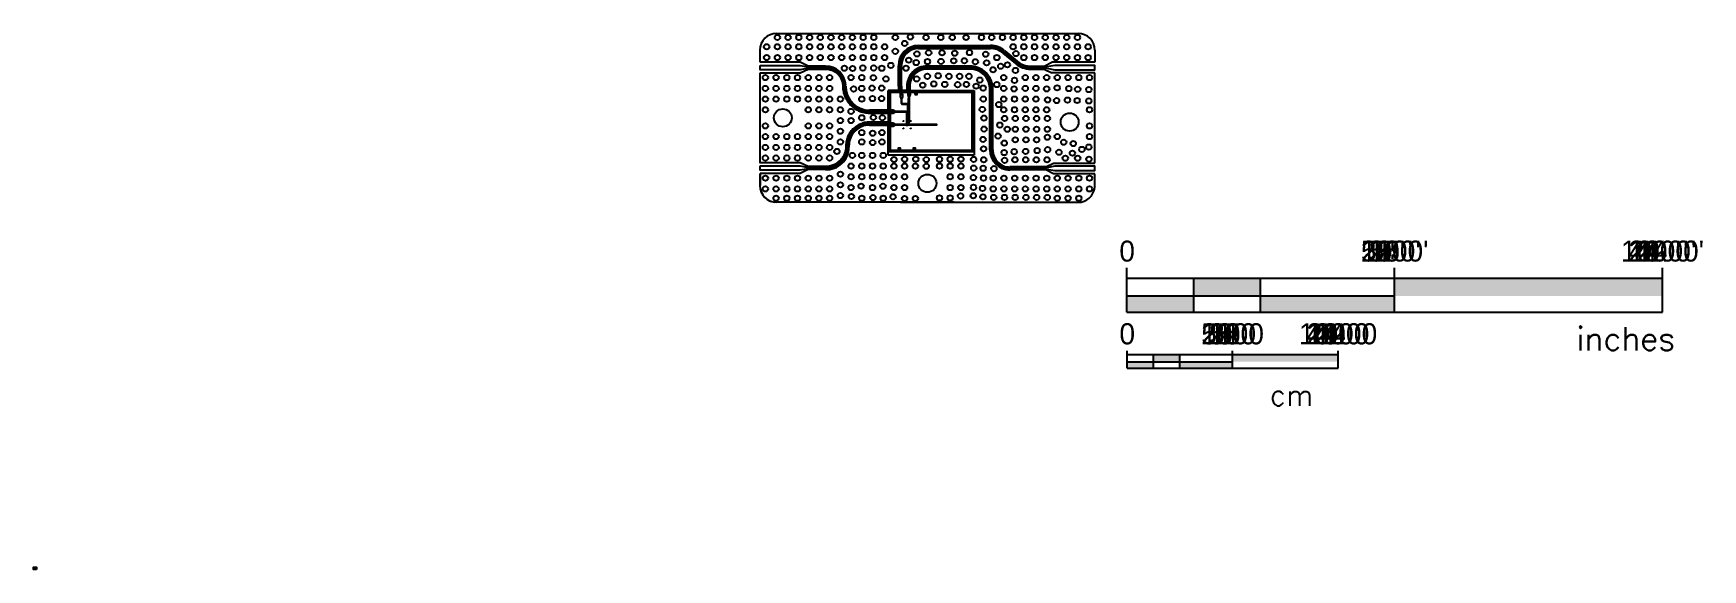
# Model space of a CAD drawing. Extents: x 0 to 158, y 0 to 51.
import ezdxf
from ezdxf.enums import TextEntityAlignment as Align

# ---------------------------------------------------------------- set-up
doc = ezdxf.new("R2010")
doc.units = 0
doc.layers.get('0').update_dxf_attribs({"linetype": 'CONTINUOUS'})
for name, color, linetype in [('1', 12, 'CONTINUOUS'), ('2', 7, 'CONTINUOUS'), ('3', 7, 'CONTINUOUS')]:
    doc.layers.add(name, color=color, linetype=linetype)
doc.styles.add('SIMPLEX', font='simplex.shx')

# ---------------------------------------------------------------- blocks, each defined once
blk = doc.blocks.new('*U3')
for p, q in [((0, 0.125), (0, 0.165)), ((2, 0.125), (0, 0.125)), ((0, 0), (0, 0.125)), ((0.25, 0), (0.25, 0.125)), ((0.5, 0), (0.5, 0.125)), ((1, 0.125), (1, 0.165)), ((1, 0), (1, 0.125)), ((2, 0.125), (2, 0.165)), ((2, 0), (2, 0.125)), ((0, 0.06), (1, 0.06)), ((0, 0), (2, 0))]:
    blk.add_line(p, q)
for points in [[(0.25, 0.125), (0.25, 0.06), (0.5, 0.125), (0.5, 0.06)], [(1, 0.125), (1, 0.06), (2, 0.125), (2, 0.06)], [(0, 0.06), (0, 0), (0.25, 0.06), (0.25, 0)], [(0.5, 0.06), (0.5, 0), (1, 0.06), (1, 0)]]:
    blk.add_solid(points)
for s, height, p in [('0', 0.0781, (0.0015, 0.165)), ('0', 0.0781, (0.0015, 0.165)), ("5000'", 0.07812, (1.0004, 0.165)), ("2000'", 0.07812, (1.0004, 0.165)), ("1000'", 0.07812, (1.0004, 0.165)), ("500'", 0.07812, (1.0004, 0.165)), ("200'", 0.07812, (1.0004, 0.165)), ("100'", 0.07812, (1.0004, 0.165)), ("30'", 0.07812, (1.0004, 0.165)), ("50'", 0.07812, (1.0004, 0.165)), ("20'", 0.07812, (1.0004, 0.165)), ("10'", 0.07812, (1.0004, 0.165)), ("5'", 0.07812, (1.0004, 0.165)), ("2'", 0.07812, (1.0004, 0.165)), ("1'", 0.07812, (1.0004, 0.165)), ("10000'", 0.07812, (2, 0.165)), ("4000'", 0.07812, (2, 0.165)), ("2000'", 0.07812, (2, 0.165)), ("1000'", 0.07812, (2, 0.165)), ("400'", 0.07812, (2, 0.165)), ("200'", 0.07812, (2, 0.165)), ("100'", 0.07812, (2, 0.165)), ("40'", 0.07812, (2, 0.165)), ("20'", 0.07812, (2, 0.165)), ("60'", 0.07812, (2, 0.165)), ("10'", 0.07812, (2, 0.165)), ("4'", 0.07812, (2, 0.165)), ("2'", 0.07812, (2, 0.165))]:
    blk.add_text(s, height=height).set_placement(p, align=Align.BOTTOM_CENTER)
blk = doc.blocks.new('*U5')
for p, q in [((0, 0.125), (0, 0.165)), ((1, 0.125), (1, 0.165)), ((2, 0.125), (2, 0.165)), ((2, 0.125), (0, 0.125)), ((0, 0), (0, 0.125)), ((0, 0.06), (1, 0.06)), ((0, 0), (2, 0)), ((0.25, 0), (0.25, 0.125)), ((0.5, 0), (0.5, 0.125)), ((1, 0), (1, 0.125)), ((2, 0), (2, 0.125))]:
    blk.add_line(p, q)
for points in [[(0, 0.06), (0, 0), (0.25, 0.06), (0.25, 0)], [(0.25, 0.125), (0.25, 0.06), (0.5, 0.125), (0.5, 0.06)], [(0.5, 0.06), (0.5, 0), (1, 0.06), (1, 0)], [(1, 0.125), (1, 0.06), (2, 0.125), (2, 0.06)]]:
    blk.add_solid(points)
for s, p in [('0', (0.001, 0.165)), ('0', (0.001, 0.165)), ('5000', (1, 0.165)), ('2000', (1, 0.165)), ('1000', (1, 0.165)), ('500', (1, 0.165)), ('200', (1, 0.165)), ('100', (1, 0.165)), ('30', (1, 0.165)), ('50', (1, 0.165)), ('20', (1, 0.165)), ('10', (1, 0.165)), ('5', (1, 0.165)), ('2', (1, 0.165)), ('1', (1, 0.165)), ('10000', (2, 0.165)), ('4000', (2, 0.165)), ('2000', (2, 0.165)), ('1000', (2, 0.165)), ('400', (2, 0.165)), ('200', (2, 0.165)), ('100', (2, 0.165)), ('40', (2, 0.165)), ('20', (2, 0.165)), ('60', (2, 0.165)), ('10', (2, 0.165)), ('4', (2, 0.165)), ('2', (2, 0.165))]:
    blk.add_text(s, height=0.2).set_placement(p, align=Align.BOTTOM_CENTER)

msp = doc.modelspace()

# ---------------------------------------------------------------- linework, layer by layer
for points in [[(81.13, 45.12), (81.02, 45.12), (81.02, 39.5), (88.96, 39.5), (88.96, 45.23), (81.02, 45.23), (81.02, 45.12), (88.85, 45.12), (88.85, 39.61), (81.13, 39.61), (81.13, 45.12)], [(82.3, 44.96), (82.04, 44.96), (82.04, 44.71), (82.16, 44.48), (82.16, 44.1), (82.17, 44.1), (82.17, 44.48), (82.09, 44.71), (82.09, 44.91), (82.26, 44.91), (82.26, 44.7), (82.18, 44.48), (82.18, 44.1), (82.18, 44.1), (82.18, 44.48), (82.3, 44.71), (82.3, 44.96)], [(82.88, 42.26), (82.88, 42.26), (82.88, 44.64), (82.8, 44.87), (82.8, 45.07), (82.97, 45.07), (82.97, 44.86), (82.89, 44.64), (82.89, 42.26), (82.9, 42.26), (82.9, 44.64), (83.02, 44.87), (83.02, 45.12), (82.76, 45.12), (82.76, 44.87), (82.88, 44.64), (82.88, 42.26)], [(82.84, 43.15), (82.84, 43.15), (82.84, 44.57), (82.84, 44.57), (82.84, 43.15)], [(83.45, 44.9), (83.67, 44.9), (83.67, 45.12), (83.45, 45.12), (83.45, 44.9)], [(81.13, 43.15), (81.18, 43.15), (81.18, 43.37), (81.38, 43.37), (81.61, 43.29), (82.58, 43.29), (82.58, 43.29), (82.59, 43.29), (82.59, 43.29), (82.6, 43.29), (82.6, 43.29), (82.61, 43.29), (82.61, 43.29), (82.62, 43.28), (82.63, 43.28), (82.63, 43.28), (82.63, 43.28), (82.64, 43.27), (82.64, 43.27), (82.65, 43.27), (82.65, 43.26), (82.66, 43.26), (82.66, 43.25), (82.66, 43.25), (82.67, 43.24), (82.67, 43.24), (82.67, 43.23), (82.67, 43.23), (82.68, 43.22), (82.68, 43.22), (82.68, 43.21), (82.68, 43.21), (82.68, 43.2), (82.68, 43.2), (82.68, 43.19), (82.68, 43.19), (82.68, 43.15), (82.69, 43.15), (82.69, 43.19), (82.69, 43.2), (82.69, 43.21), (82.69, 43.21), (82.68, 43.22), (82.68, 43.22), (82.68, 43.23), (82.68, 43.23), (82.68, 43.24), (82.67, 43.24), (82.67, 43.25), (82.67, 43.25), (82.66, 43.26), (82.66, 43.26), (82.66, 43.27), (82.65, 43.27), (82.65, 43.27), (82.64, 43.28), (82.64, 43.28), (82.63, 43.28), (82.63, 43.29), (82.62, 43.29), (82.62, 43.29), (82.61, 43.29), (82.61, 43.3), (82.6, 43.3), (82.59, 43.3), (82.59, 43.3), (82.58, 43.3), (81.61, 43.3), (81.38, 43.42), (81.13, 43.42), (81.13, 43.15)], [(81.13, 41.91), (81.18, 41.91), (81.18, 42.13), (81.38, 42.13), (81.61, 42.06), (82.57, 42.06), (82.57, 42.05), (82.61, 42.05), (82.61, 42.05), (82.57, 42.05), (82.57, 42.04), (82.61, 42.04), (82.61, 42.03), (81.61, 42.03), (81.38, 41.96), (81.18, 41.96), (81.18, 41.91), (81.38, 41.91), (81.61, 42.02), (82.61, 42.02), (82.67, 42.03), (85.54, 42.03), (85.54, 42.04), (82.65, 42.04), (82.61, 42.03), (82.61, 42.04), (82.57, 42.04), (82.57, 42.04), (82.61, 42.04), (82.61, 42.05), (82.57, 42.05), (82.57, 42.06), (82.61, 42.06), (82.65, 42.05), (85.54, 42.05), (85.54, 42.06), (82.84, 42.06), (82.84, 43.15), (82.84, 43.15), (82.84, 42.06), (82.69, 42.06), (82.69, 43.15), (82.68, 43.15), (82.68, 42.1), (82.67, 42.1), (82.67, 43.15), (82.66, 43.15), (82.66, 42.06), (82.61, 42.07), (81.61, 42.07), (81.38, 42.18), (81.13, 42.18), (81.13, 41.91)], [(81.18, 43.15), (81.38, 43.15), (81.61, 43.27), (82.58, 43.27), (82.58, 43.27), (82.59, 43.27), (82.59, 43.27), (82.6, 43.27), (82.6, 43.27), (82.61, 43.27), (82.61, 43.27), (82.62, 43.27), (82.62, 43.26), (82.62, 43.26), (82.63, 43.26), (82.63, 43.26), (82.64, 43.25), (82.64, 43.25), (82.64, 43.25), (82.64, 43.24), (82.65, 43.24), (82.65, 43.24), (82.65, 43.23), (82.65, 43.23), (82.66, 43.22), (82.66, 43.22), (82.66, 43.21), (82.66, 43.21), (82.66, 43.21), (82.66, 43.2), (82.66, 43.2), (82.66, 43.19), (82.66, 43.15), (82.67, 43.15), (82.67, 43.19), (82.67, 43.2), (82.67, 43.2), (82.67, 43.21), (82.67, 43.21), (82.67, 43.22), (82.66, 43.22), (82.66, 43.23), (82.66, 43.23), (82.66, 43.23), (82.66, 43.24), (82.65, 43.24), (82.65, 43.25), (82.65, 43.25), (82.64, 43.25), (82.64, 43.26), (82.64, 43.26), (82.63, 43.26), (82.63, 43.27), (82.62, 43.27), (82.62, 43.27), (82.62, 43.27), (82.61, 43.28), (82.61, 43.28), (82.6, 43.28), (82.6, 43.28), (82.59, 43.28), (82.59, 43.28), (82.58, 43.28), (82.58, 43.28), (81.61, 43.28), (81.38, 43.2), (81.18, 43.2), (81.18, 43.15)], [(82.3, 43.99), (82.3, 44), (82.27, 44), (82.26, 44), (82.25, 44), (82.24, 44), (82.24, 44.01), (82.23, 44.01), (82.22, 44.01), (82.21, 44.02), (82.2, 44.02), (82.2, 44.03), (82.19, 44.04), (82.19, 44.04), (82.18, 44.05), (82.18, 44.06), (82.17, 44.07), (82.17, 44.08), (82.17, 44.09), (82.17, 44.1), (82.17, 44.1), (82.16, 44.1), (82.16, 44.09), (82.16, 44.09), (82.16, 44.08), (82.17, 44.07), (82.17, 44.06), (82.18, 44.05), (82.18, 44.04), (82.19, 44.03), (82.19, 44.03), (82.2, 44.02), (82.21, 44.01), (82.22, 44.01), (82.22, 44), (82.23, 44), (82.24, 44), (82.25, 44), (82.26, 43.99), (82.27, 43.99), (82.3, 43.99)], [(82.18, 44.1), (82.18, 44.1), (82.18, 44.1), (82.18, 44.09), (82.18, 44.08), (82.18, 44.07), (82.19, 44.06), (82.19, 44.06), (82.19, 44.05), (82.2, 44.04), (82.21, 44.04), (82.21, 44.03), (82.22, 44.03), (82.22, 44.02), (82.23, 44.02), (82.24, 44.02), (82.25, 44.01), (82.26, 44.01), (82.26, 44.01), (82.27, 44.01), (82.3, 44.01), (82.3, 44.02), (82.27, 44.02), (82.26, 44.02), (82.26, 44.02), (82.25, 44.02), (82.24, 44.02), (82.23, 44.03), (82.23, 44.03), (82.22, 44.03), (82.22, 44.04), (82.21, 44.04), (82.21, 44.05), (82.2, 44.05), (82.2, 44.06), (82.19, 44.07), (82.19, 44.07), (82.19, 44.08), (82.19, 44.09), (82.19, 44.1), (82.18, 44.1)], [(82.66, 44), (82.3, 44), (82.3, 43.99), (82.66, 43.99), (82.67, 43.99), (82.68, 43.99), (82.69, 43.99), (82.69, 43.99), (82.7, 43.99), (82.71, 43.98), (82.71, 43.98), (82.72, 43.97), (82.72, 43.97), (82.73, 43.96), (82.73, 43.96), (82.74, 43.95), (82.74, 43.94), (82.74, 43.94), (82.75, 43.93), (82.75, 43.92), (82.75, 43.92), (82.75, 43.91), (82.75, 42.06), (82.77, 42.06), (82.77, 43.91), (82.77, 43.92), (82.77, 43.93), (82.77, 43.94), (82.77, 43.95), (82.76, 43.95), (82.76, 43.96), (82.75, 43.97), (82.75, 43.98), (82.74, 43.99), (82.73, 43.99), (82.73, 44), (82.72, 44), (82.71, 44.01), (82.7, 44.01), (82.69, 44.01), (82.68, 44.02), (82.67, 44.02), (82.66, 44.02), (82.3, 44.02), (82.3, 44.01), (82.66, 44.01), (82.67, 44.01), (82.68, 44.01), (82.69, 44.01), (82.7, 44), (82.71, 44), (82.72, 44), (82.72, 43.99), (82.73, 43.99), (82.74, 43.98), (82.74, 43.97), (82.75, 43.97), (82.75, 43.96), (82.76, 43.95), (82.76, 43.94), (82.76, 43.93), (82.77, 43.93), (82.77, 43.92), (82.77, 43.91), (82.77, 42.1), (82.76, 42.1), (82.76, 43.91), (82.76, 43.92), (82.75, 43.92), (82.75, 43.93), (82.75, 43.94), (82.75, 43.95), (82.74, 43.95), (82.74, 43.96), (82.73, 43.97), (82.73, 43.97), (82.72, 43.98), (82.72, 43.98), (82.71, 43.99), (82.7, 43.99), (82.7, 43.99), (82.69, 44), (82.68, 44), (82.67, 44), (82.66, 44)], [(81.13, 41.91), (81.13, 41.91), (81.13, 42.18), (81.13, 42.18), (81.13, 41.91)], [(82.33, 42.42), (82.36, 42.42), (82.36, 42.39), (82.33, 42.39), (82.33, 42.42)], [(82.33, 41.73), (82.36, 41.73), (82.36, 41.69), (82.33, 41.69), (82.33, 41.73)], [(82.62, 42.13), (82.64, 42.13), (82.64, 42.11), (82.62, 42.11), (82.62, 42.13)], [(82.62, 42), (82.64, 42), (82.64, 41.98), (82.62, 41.98), (82.62, 42)], [(82.66, 42.03), (82.67, 42.03), (82.67, 42.02), (82.66, 42.02), (82.66, 42.03)], [(82.71, 42.13), (82.73, 42.13), (82.73, 42.11), (82.71, 42.11), (82.71, 42.13)], [(82.73, 42.09), (82.74, 42.09), (82.74, 42.08), (82.73, 42.08), (82.73, 42.09)], [(82.73, 42.03), (82.74, 42.03), (82.74, 42.02), (82.73, 42.02), (82.73, 42.03)], [(82.75, 42), (82.76, 42), (82.76, 41.98), (82.75, 41.98), (82.75, 42)], [(83.02, 42.42), (83.06, 42.42), (83.06, 42.39), (83.02, 42.39), (83.02, 42.42)], [(83.02, 41.73), (83.06, 41.73), (83.06, 41.69), (83.02, 41.69), (83.02, 41.73)], [(81.87, 39.61), (82.09, 39.61), (82.09, 39.83), (81.87, 39.83), (81.87, 39.61)], [(83.29, 39.61), (83.51, 39.61), (83.51, 39.83), (83.29, 39.83), (83.29, 39.61)]]:
    msp.add_lwpolyline(points, close=True)
at = {"layer": '1', "color": 12, "linetype": 'CONTINUOUS'}
for p, q in [((70.34, 50.7), (98.92, 50.7)), ((70.34, 50.7), (98.92, 50.7)), ((68.76, 47.97), (68.76, 49.11)), ((100.51, 49.11), (100.51, 47.97)), ((72.57, 47.97), (68.76, 47.97)), ((73.33, 47.6), (72.57, 47.97)), ((74.11, 47.6), (73.33, 47.6)), ((74.64, 47.6), (74.11, 47.6)), ((74.98, 47.6), (74.64, 47.6)), ((76.88, 45.69), (76.88, 45.79)), ((81.35, 45.29), (80.9, 45.29)), ((80.9, 45.29), (80.9, 43.42)), ((80.9, 43.42), (80.9, 45.29)), ((80.9, 45.29), (80.9, 43.42)), ((81.88, 45.29), (81.35, 45.29)), ((79.34, 43.42), (79.15, 43.42)), ((80.9, 43.42), (79.34, 43.42)), ((79.15, 42.01), (80.9, 42.01)), ((77.19, 40.03), (77.19, 40.05)), ((68.76, 36.28), (68.76, 37.43)), ((82.09, 37.24), (82.09, 37.24)), ((82.09, 34.69), (70.18, 34.7)), ((87.17, 34.69), (82.09, 34.69))]:
    msp.add_line(p, q, dxfattribs=at)
at = {"layer": '1'}
for p, q in [((83.79, 49.56), (90.61, 49.56)), ((90.61, 49.48), (83.79, 49.48)), ((83.79, 49.34), (90.61, 49.35)), ((83.79, 49.27), (90.61, 49.27)), ((81.88, 45.69), (81.88, 47.64)), ((81.96, 45.69), (81.96, 47.64)), ((82.08, 45.69), (82.08, 47.64)), ((82.16, 45.69), (82.16, 47.64)), ((88.65, 47.6), (84.59, 47.6)), ((91.78, 48.84), (92.98, 47.86)), ((91.83, 48.9), (93.02, 47.92)), ((91.93, 48.99), (93.1, 48.01)), ((91.97, 49.05), (93.15, 48.07)), ((94.43, 47.6), (95.7, 47.6)), ((95.94, 47.52), (94.43, 47.52)), ((95.7, 47.6), (96.44, 47.97)), ((100.51, 47.97), (96.44, 47.97)), ((84.33, 47.39), (84.33, 47.39)), ((88.65, 47.32), (84.59, 47.32)), ((95.94, 47.39), (94.43, 47.39)), ((94.43, 47.32), (95.7, 47.32)), ((95.7, 47.32), (96.44, 46.95)), ((100.51, 46.95), (96.44, 46.95)), ((100.51, 38.4), (100.51, 46.95)), ((81.88, 45.69), (81.88, 45.29)), ((81.96, 45.69), (81.96, 45.29)), ((81.96, 45.29), (82.08, 45.29)), ((82.08, 45.69), (82.08, 45.29)), ((82.16, 45.69), (82.16, 45.29)), ((82.68, 45.29), (82.16, 45.29)), ((82.68, 45.69), (82.68, 45.29)), ((82.76, 45.69), (82.76, 45.29)), ((82.89, 45.69), (82.89, 45.29)), ((82.96, 45.69), (82.96, 45.29)), ((82.96, 45.29), (89.05, 45.29)), ((89.05, 45.29), (89.05, 39.15)), ((90.55, 39.66), (90.55, 45.41)), ((90.83, 39.66), (90.83, 45.41)), ((80.9, 42.01), (79.15, 42.01)), ((80.9, 39.15), (80.9, 42.01)), ((77.19, 40.03), (77.19, 39.91)), ((89.05, 39.15), (80.9, 39.15)), ((95.86, 38.04), (92.46, 38.04)), ((95.86, 38.04), (96.6, 38.4)), ((96.6, 38.4), (100.51, 38.4)), ((72.57, 37.43), (68.76, 37.43)), ((68.76, 37.43), (68.76, 36.28)), ((73.33, 37.79), (72.57, 37.43)), ((74.96, 37.79), (73.33, 37.79)), ((95.86, 37.76), (92.46, 37.76)), ((96.6, 37.39), (95.86, 37.76)), ((100.51, 37.39), (96.6, 37.39)), ((100.5, 36.12), (100.51, 37.38)), ((82.09, 34.69), (87.17, 34.69)), ((87.17, 34.69), (98.92, 34.69))]:
    msp.add_line(p, q, dxfattribs=at)
at = {"layer": '1', "linetype": 'CONTINUOUS'}
for p, q in [((88.65, 47.52), (84.59, 47.52)), ((84.59, 47.4), (88.65, 47.4)), ((82.76, 45.29), (82.89, 45.29)), ((90.63, 45.41), (90.63, 39.66)), ((90.75, 39.66), (90.75, 45.41)), ((79.15, 43.42), (79.34, 43.42)), ((79.15, 43.35), (79.34, 43.35)), ((95.94, 37.97), (92.46, 37.97)), ((92.46, 37.84), (95.94, 37.84))]:
    msp.add_line(p, q, dxfattribs=at)
at = {"layer": '1', "color": 12, "linetype": 'CONTINUOUS', "flags": 128}
for points in [[(68.76, 47.66), (72.57, 47.66), (73.33, 47.52), (74.11, 47.52), (74.66, 47.52), (74.98, 47.52), (75.08, 47.52), (75.17, 47.51), (75.27, 47.5), (75.36, 47.48), (75.45, 47.46), (75.54, 47.43), (75.64, 47.4), (75.72, 47.37), (75.81, 47.32), (75.89, 47.28), (75.98, 47.23), (76.05, 47.17), (76.13, 47.12), (76.2, 47.05), (76.27, 46.99), (76.34, 46.92), (76.4, 46.85), (76.46, 46.77), (76.51, 46.69), (76.56, 46.61), (76.61, 46.52), (76.65, 46.44), (76.69, 46.35), (76.72, 46.26), (76.75, 46.17), (76.77, 46.07), (76.79, 45.98), (76.8, 45.89), (76.81, 45.79), (76.81, 45.69), (76.81, 45.57), (76.82, 45.45), (76.84, 45.33), (76.86, 45.21), (76.89, 45.09), (76.92, 44.97), (76.96, 44.85), (77.01, 44.74), (77.06, 44.63), (77.12, 44.52), (77.18, 44.42), (77.25, 44.32), (77.33, 44.22), (77.41, 44.13), (77.49, 44.04), (77.58, 43.95), (77.67, 43.87), (77.77, 43.8), (77.87, 43.73), (77.98, 43.66), (78.08, 43.6), (78.19, 43.55), (78.31, 43.5), (78.42, 43.46), (78.54, 43.43), (78.66, 43.4), (78.78, 43.38), (78.9, 43.36), (79.02, 43.35), (79.15, 43.35), (79.34, 43.35), (80.9, 43.35), (80.9, 43.22), (79.15, 43.22), (79.02, 43.22), (78.89, 43.23), (78.76, 43.25), (78.63, 43.27), (78.51, 43.31), (78.38, 43.34), (78.26, 43.39), (78.14, 43.44), (78.03, 43.49), (77.91, 43.55), (77.8, 43.62), (77.7, 43.69), (77.59, 43.77), (77.5, 43.86), (77.4, 43.95), (77.31, 44.04), (77.23, 44.14), (77.15, 44.24), (77.08, 44.35), (77.01, 44.46), (76.95, 44.57), (76.89, 44.69), (76.84, 44.81), (76.8, 44.93), (76.76, 45.06), (76.73, 45.18), (76.71, 45.31), (76.69, 45.44), (76.68, 45.57), (76.68, 45.69), (76.68, 45.78), (76.67, 45.87), (76.66, 45.96), (76.64, 46.05), (76.62, 46.13), (76.6, 46.22), (76.57, 46.3), (76.53, 46.39), (76.5, 46.47), (76.45, 46.55), (76.41, 46.62), (76.36, 46.69), (76.3, 46.77), (76.24, 46.83), (76.18, 46.9), (76.12, 46.96), (76.05, 47.02), (75.98, 47.07), (75.91, 47.12), (75.83, 47.17), (75.75, 47.21), (75.67, 47.25), (75.59, 47.28), (75.51, 47.31), (75.42, 47.34), (75.33, 47.36), (75.25, 47.38), (75.16, 47.39), (75.07, 47.39), (74.98, 47.4), (74.67, 47.4), (74.11, 47.4), (74.11, 47.4), (73.33, 47.4), (72.57, 47.26), (68.76, 47.26), (68.76, 47.66)], [(68.76, 46.95), (72.57, 46.95), (73.33, 47.32), (74.11, 47.32), (74.11, 47.32), (74.68, 47.32), (74.98, 47.32), (75.06, 47.32), (75.15, 47.31), (75.23, 47.3), (75.32, 47.28), (75.4, 47.26), (75.48, 47.24), (75.56, 47.21), (75.64, 47.18), (75.72, 47.14), (75.79, 47.1), (75.87, 47.06), (75.94, 47.01), (76, 46.96), (76.07, 46.9), (76.13, 46.84), (76.19, 46.78), (76.24, 46.72), (76.29, 46.65), (76.34, 46.58), (76.39, 46.51), (76.43, 46.43), (76.46, 46.36), (76.5, 46.28), (76.53, 46.2), (76.55, 46.12), (76.57, 46.03), (76.59, 45.95), (76.6, 45.86), (76.6, 45.78), (76.61, 45.69), (76.61, 45.69), (76.61, 45.55), (76.62, 45.42), (76.64, 45.29), (76.66, 45.16), (76.69, 45.03), (76.73, 44.9), (76.78, 44.78), (76.83, 44.65), (76.88, 44.53), (76.95, 44.42), (77.02, 44.3), (77.09, 44.19), (77.17, 44.09), (77.26, 43.99), (77.35, 43.89), (77.45, 43.8), (77.55, 43.71), (77.65, 43.63), (77.76, 43.56), (77.88, 43.49), (77.99, 43.42), (78.11, 43.37), (78.24, 43.31), (78.36, 43.27), (78.49, 43.23), (78.62, 43.2), (78.75, 43.18), (78.88, 43.16), (79.01, 43.15), (79.15, 43.15), (79.35, 43.15), (79.15, 43.15), (80.9, 43.15), (79.35, 43.15), (80.9, 43.15), (80.9, 42.29), (79.15, 42.29), (80.9, 42.29), (79.15, 42.29), (79.03, 42.29), (78.91, 42.28), (78.8, 42.26), (78.68, 42.24), (78.57, 42.21), (78.46, 42.18), (78.35, 42.14), (78.24, 42.1), (78.13, 42.05), (78.03, 41.99), (77.93, 41.93), (77.83, 41.86), (77.74, 41.79), (77.65, 41.72), (77.57, 41.64), (77.49, 41.55), (77.41, 41.46), (77.34, 41.37), (77.27, 41.27), (77.21, 41.17), (77.15, 41.07), (77.1, 40.96), (77.06, 40.86), (77.02, 40.75), (76.99, 40.63), (76.96, 40.52), (76.94, 40.4), (76.92, 40.29), (76.91, 40.17), (76.91, 40.05), (76.91, 40.03), (76.91, 39.93), (76.9, 39.82), (76.89, 39.72), (76.87, 39.62), (76.84, 39.52), (76.82, 39.42), (76.78, 39.33), (76.74, 39.23), (76.7, 39.14), (76.65, 39.05), (76.6, 38.96), (76.54, 38.88), (76.48, 38.8), (76.41, 38.72), (76.34, 38.65), (76.26, 38.58), (76.19, 38.51), (76.1, 38.45), (76.02, 38.39), (75.93, 38.34), (75.84, 38.29), (75.75, 38.24), (75.66, 38.2), (75.56, 38.17), (75.46, 38.14), (75.36, 38.12), (75.26, 38.1), (75.16, 38.08), (75.06, 38.08), (74.96, 38.07), (73.33, 38.07), (72.57, 38.44), (68.76, 38.44), (68.76, 46.95)]]:
    msp.add_lwpolyline(points, close=True, dxfattribs=at)
at = {"layer": '1', "linetype": 'CONTINUOUS'}
for points in [[(95.94, 47.39), (96.7, 47.26), (100.51, 47.26), (100.51, 47.66), (96.7, 47.66), (95.94, 47.52)], [(95.94, 37.84), (96.7, 37.7), (100.51, 37.7), (100.51, 38.11), (96.7, 38.11), (95.94, 37.97)]]:
    msp.add_lwpolyline(points, dxfattribs=at)
at = {"layer": '1', "linetype": 'CONTINUOUS', "flags": 128}
msp.add_lwpolyline([(79.34, 43.22), (80.9, 43.22), (79.34, 43.22), (79.15, 43.22)], dxfattribs=at)
msp.add_lwpolyline([(68.76, 38.14), (72.57, 38.14), (73.33, 38), (74.96, 38), (75.06, 38), (75.17, 38.01), (75.27, 38.02), (75.38, 38.04), (75.48, 38.07), (75.58, 38.1), (75.68, 38.13), (75.78, 38.17), (75.88, 38.22), (75.97, 38.27), (76.06, 38.32), (76.15, 38.39), (76.23, 38.45), (76.31, 38.52), (76.39, 38.59), (76.47, 38.67), (76.53, 38.75), (76.6, 38.83), (76.66, 38.92), (76.72, 39.01), (76.77, 39.11), (76.81, 39.2), (76.85, 39.3), (76.89, 39.4), (76.92, 39.5), (76.94, 39.61), (76.96, 39.71), (76.98, 39.82), (76.98, 39.92), (76.99, 40.03), (76.99, 40.05), (76.99, 40.17), (77, 40.28), (77.01, 40.39), (77.03, 40.5), (77.06, 40.61), (77.09, 40.72), (77.13, 40.83), (77.17, 40.93), (77.22, 41.03), (77.28, 41.13), (77.34, 41.23), (77.4, 41.32), (77.47, 41.41), (77.54, 41.5), (77.62, 41.58), (77.7, 41.66), (77.79, 41.73), (77.88, 41.8), (77.97, 41.87), (78.07, 41.92), (78.17, 41.98), (78.27, 42.03), (78.37, 42.07), (78.48, 42.11), (78.59, 42.14), (78.7, 42.17), (78.81, 42.19), (78.92, 42.2), (79.03, 42.21), (79.15, 42.21), (80.9, 42.21), (79.15, 42.21), (80.9, 42.21), (80.9, 42.09), (79.15, 42.09), (80.9, 42.09), (79.15, 42.09), (79.04, 42.08), (78.93, 42.08), (78.83, 42.06), (78.72, 42.04), (78.62, 42.02), (78.52, 41.99), (78.42, 41.95), (78.32, 41.91), (78.22, 41.87), (78.13, 41.81), (78.04, 41.76), (77.95, 41.7), (77.87, 41.63), (77.79, 41.56), (77.71, 41.49), (77.64, 41.41), (77.57, 41.33), (77.5, 41.25), (77.44, 41.16), (77.39, 41.07), (77.34, 40.98), (77.29, 40.88), (77.25, 40.78), (77.21, 40.68), (77.18, 40.58), (77.16, 40.48), (77.14, 40.37), (77.13, 40.27), (77.12, 40.16), (77.11, 40.05), (77.11, 40.03), (77.11, 39.92), (77.1, 39.8), (77.09, 39.69), (77.07, 39.58), (77.04, 39.47), (77.01, 39.36), (76.97, 39.26), (76.93, 39.15), (76.88, 39.05), (76.83, 38.95), (76.77, 38.85), (76.7, 38.76), (76.63, 38.67), (76.56, 38.58), (76.48, 38.5), (76.4, 38.42), (76.31, 38.35), (76.22, 38.28), (76.13, 38.22), (76.03, 38.16), (75.94, 38.11), (75.83, 38.06), (75.73, 38.01), (75.62, 37.98), (75.51, 37.94), (75.4, 37.92), (75.29, 37.9), (75.18, 37.88), (75.07, 37.87), (74.96, 37.87), (73.33, 37.87), (72.57, 37.73), (68.76, 37.73), (68.76, 38.14)], close=True, dxfattribs=at)
at = {"layer": '1'}
for centre, radius, start, end in [((70.34, 49.11), 1.59, 90, 180), ((98.92, 49.11), 1.59, 360, 90), ((83.79, 47.64), 1.91, 90, 180), ((83.79, 47.64), 1.83, 89.9817, 180), ((83.79, 47.64), 1.71, 89.9588, 180), ((83.79, 47.64), 1.63, 90, 179.8191), ((90.6, 47.45), 2.11, 49.6339, 89.7198), ((90.6, 47.45), 2.03, 49.2701, 89.7092), ((90.6, 47.45), 1.91, 49.793, 89.6898), ((90.6, 47.45), 1.83, 49.6439, 89.6767), ((74.98, 45.69), 1.91, 2.8769, 90), ((84.59, 45.69), 1.91, 89.9821, 180), ((84.59, 45.69), 1.83, 90.0204, 180), ((88.65, 45.42), 2.18, 359.9453, 90), ((94.43, 49.53), 2.22, 229.1453, 270), ((94.43, 49.54), 2.14, 229.0932, 270), ((94.43, 49.56), 2.04, 229.3353, 270), ((94.43, 49.56), 1.97, 229.5618, 270), ((84.59, 45.69), 1.7, 90.0219, 180), ((84.59, 45.7), 1.62, 90, 180.0572), ((88.65, 45.41), 1.91, 0, 90), ((79.16, 45.69), 2.27, 180, 269.7524), ((79.15, 40.05), 1.96, 90, 180.7393), ((75.07, 39.91), 2.12, 267, 0), ((92.46, 39.66), 1.91, 180, 270), ((92.46, 39.66), 1.63, 180, 270.0648), ((70.34, 36.28), 1.59, 180, 270), ((98.92, 36.28), 1.59, 270, 354)]:
    msp.add_arc(centre, radius, start, end, dxfattribs=at)
at = {"layer": '1', "linetype": 'CONTINUOUS'}
for centre, radius, start, end in [((88.65, 45.42), 2.11, 359.965, 90), ((88.65, 45.41), 1.98, 359.9908, 90), ((92.46, 39.67), 1.83, 180.2165, 270), ((92.45, 39.66), 1.7, 180, 270.2652)]:
    msp.add_arc(centre, radius, start, end, dxfattribs=at)
at = {"layer": '1', "color": 12, "linetype": 'CONTINUOUS'}
msp.add_arc((70.34, 36.28), 1.59, 180, 264, dxfattribs=at)
at = {"layer": '2', "color": 5, "linetype": 'CONTINUOUS'}
for centre in [(69.39, 49.43), (70.41, 50.32), (70.41, 49.43), (71.42, 50.32), (71.42, 49.43), (72.44, 50.32), (72.44, 49.43), (73.46, 50.32), (73.46, 49.43), (74.47, 50.32), (74.47, 49.43), (75.49, 50.32), (75.49, 49.43), (76.5, 50.32), (76.5, 49.43), (77.52, 50.32), (77.52, 49.43), (78.54, 50.32), (78.54, 49.43), (79.55, 50.32), (79.55, 49.43), (80.57, 49.43), (81.59, 50.32), (81.59, 49), (82.48, 49.75), (83.02, 50.37), (84.5, 50.32), (84.75, 48.87), (85.9, 50.32), (86.02, 48.86), (86.99, 50.32), (87.22, 48.82), (88.3, 50.31), (88.62, 48.88), (89.76, 50.32), (90.73, 50.32), (91.75, 50.32), (92.76, 50.32), (92.76, 49.43), (93.78, 50.32), (93.78, 49.43), (94.79, 50.32), (94.79, 49.43), (95.81, 50.32), (95.81, 49.43), (96.83, 50.32), (96.83, 49.43), (97.84, 50.32), (97.84, 49.43), (98.86, 50.32), (98.86, 49.43), (99.87, 49.43), (69.39, 48.41), (70.41, 48.41), (71.42, 48.41), (72.44, 48.41), (73.46, 48.41), (74.47, 48.41), (75.49, 48.41), (76.5, 48.41), (76.76, 47.4), (77.52, 48.41), (77.54, 47.37), (78.51, 47.42), (78.54, 48.41), (79.54, 47.42), (79.55, 48.41), (80.31, 47.4), (80.57, 48.41), (81.16, 47.67), (82.6, 47.4), (82.86, 48.16), (83.57, 47.93), (83.64, 48.75), (84.64, 48.03), (85.92, 48.05), (87.13, 48.1), (88.14, 48.11), (89.18, 48.01), (90.16, 48.72), (90.25, 47.91), (90.86, 47.25), (91.22, 48.41), (91.58, 47.58), (92.22, 47.72), (93.03, 48.78), (93.78, 48.41), (94.79, 48.41), (95.81, 48.41), (96.83, 48.41), (97.84, 48.41), (98.86, 48.41), (99.87, 48.41), (69.27, 46.51), (70.28, 46.51), (71.3, 46.51), (72.31, 46.51), (73.33, 46.51), (74.35, 46.51), (75.36, 46.51), (77.39, 46.51), (78.41, 46.51), (79.51, 46.5), (80.7, 46.38), (83.62, 46.38), (84.19, 45.79), (84.63, 46.63), (85.24, 45.91), (85.65, 46.69), (86.28, 45.87), (86.67, 46.63), (87.5, 45.84), (87.68, 46.63), (88.33, 45.86), (88.57, 46.63), (89.25, 45.7), (89.6, 46.28), (91.21, 45.85), (91.87, 46.51), (92.89, 46.25), (92.98, 47.19), (93.91, 46.51), (93.91, 46.51), (94.92, 46.51), (95.94, 46.51), (96.95, 46.51), (97.97, 46.51), (98.99, 46.51), (100, 46.51), (69.27, 45.49), (69.27, 44.47), (70.28, 45.49), (70.28, 44.47), (71.3, 45.49), (71.3, 44.47), (72.31, 45.49), (72.31, 44.47), (73.33, 45.49), (73.33, 44.47), (74.35, 45.49), (74.35, 44.47), (75.36, 45.49), (75.36, 44.47), (76.38, 44.47), (77.63, 45.43), (78.41, 45.49), (78.41, 44.47), (79.38, 45.52), (79.42, 44.52), (80.29, 44.52), (80.3, 45.52), (89.92, 45.52), (89.93, 44.48), (91.87, 45.49), (91.87, 44.47), (92.85, 45.44), (92.89, 44.47), (93.91, 45.49), (93.91, 44.47), (94.92, 45.49), (94.92, 44.47), (95.94, 45.44), (96.03, 44.4), (96.88, 44.33), (96.93, 45.54), (97.91, 44.38), (98.04, 45.47), (98.83, 44.34), (98.88, 45.4), (99.94, 45.37), (99.94, 44.3), (69.27, 43.46), (73.33, 43.46), (74.35, 43.46), (75.36, 43.46), (76.38, 43.46), (77.39, 43.31), (78.41, 42.7), (79.51, 42.74), (80.36, 42.71), (89.84, 43.5), (89.99, 42.67), (91.4, 43.95), (91.87, 43.46), (91.95, 42.64), (92.89, 43.46), (92.96, 42.64), (93.91, 43.46), (93.98, 42.64), (94.92, 43.46), (94.99, 42.64), (95.94, 43.46), (96.01, 42.64), (100, 43.46), (69.27, 41.93), (69.27, 40.92), (70.28, 40.92), (71.3, 40.92), (72.31, 40.92), (73.33, 41.93), (73.33, 40.92), (74.35, 41.93), (74.35, 40.92), (75.36, 41.93), (75.36, 40.92), (76.38, 42.44), (76.38, 41.43), (77.39, 42.44), (78.41, 41.3), (79.44, 41.24), (80.32, 41.3), (90, 41.63), (91.33, 40.97), (91.5, 42.01), (92.2, 41.62), (92.96, 41.62), (93.98, 41.62), (94.99, 41.62), (96.01, 41.62), (96.95, 40.92), (100, 41.93), (100, 40.92), (69.27, 39.9), (70.28, 39.9), (71.3, 39.9), (72.31, 39.9), (73.33, 39.9), (74.35, 39.9), (75.36, 39.9), (76.05, 39.51), (76.38, 40.41), (78.41, 40.41), (79.44, 40.35), (80.32, 40.41), (89.91, 40.65), (89.96, 39.76), (91.92, 40.3), (91.91, 39.4), (92.86, 39.49), (92.96, 40.61), (93.94, 39.52), (93.98, 40.61), (94.99, 40.61), (95.04, 39.59), (96.01, 40.86), (96.03, 39.68), (97.1, 39.43), (97.56, 40.38), (98.38, 39.35), (98.46, 40.26), (99.28, 39.71), (99.94, 39.93), (69.27, 38.89), (70.28, 38.89), (71.3, 38.89), (72.31, 38.89), (73.33, 38.89), (74.35, 38.89), (75.36, 38.89), (77.39, 38.12), (77.52, 39.14), (78.41, 39.14), (78.41, 38.12), (79.43, 39.14), (79.43, 38.12), (80.44, 39.14), (80.44, 38.12), (81.46, 38.75), (81.46, 38.12), (82.47, 38.77), (82.47, 38.12), (83.49, 38.12), (83.53, 38.78), (84.52, 38.74), (84.52, 38.11), (85.78, 38.77), (85.78, 38.12), (86.79, 38.77), (86.79, 38.12), (87.81, 38.78), (87.81, 38.12), (89.01, 38.76), (89.02, 37.94), (89.92, 37.92), (89.97, 38.72), (90.94, 37.88), (91.95, 38.67), (92.93, 38.72), (93.95, 38.72), (94.96, 38.72), (95.98, 38.72), (97.71, 38.87), (98.88, 38.87), (99.95, 38.78), (69.27, 36.98), (70.28, 36.98), (71.3, 36.98), (72.31, 36.98), (73.33, 36.98), (74.35, 36.98), (75.36, 36.98), (76.38, 37.36), (76.38, 36.35), (77.39, 37.11), (78.34, 36.22), (78.41, 37.11), (79.43, 37.11), (80.42, 36.21), (80.44, 37.11), (81.46, 37.11), (82.47, 37.11), (86.79, 37.11), (87.81, 37.11), (88.99, 37.03), (89.95, 36.99), (90.87, 36.98), (91.89, 36.98), (92.91, 36.98), (93.92, 36.98), (94.94, 36.98), (95.95, 36.98), (96.95, 36.98), (97.97, 36.98), (98.99, 36.98), (100, 36.98), (69.27, 35.96), (70.28, 35.96), (70.28, 35.08), (71.3, 35.96), (71.3, 35.08), (72.31, 35.96), (72.31, 35.08), (73.33, 35.96), (73.33, 35.08), (74.35, 35.96), (74.35, 35.08), (75.36, 35.96), (75.36, 35.08), (76.38, 35.33), (77.39, 36.09), (77.42, 35.24), (78.41, 35.08), (79.43, 36.09), (79.47, 35.14), (80.44, 35.08), (81.37, 35.22), (81.46, 36.09), (82.47, 36.09), (82.47, 35.05), (83.49, 35.05), (85.78, 35.11), (86.79, 36.09), (86.79, 35.11), (87.78, 35.29), (87.81, 36.09), (88.98, 35.31), (89, 36.11), (89.86, 36.01), (89.9, 35.21), (90.87, 35.96), (90.92, 35.16), (91.89, 35.96), (91.94, 35.16), (92.91, 35.96), (92.95, 35.16), (93.92, 35.96), (93.97, 35.16), (94.94, 35.96), (94.99, 35.16), (95.95, 35.96), (96, 35.16), (96.95, 35.96), (96.95, 35.08), (97.97, 35.96), (97.97, 35.08), (98.99, 35.96), (98.99, 35.08), (100, 35.96)]:
    msp.add_circle(centre, 0.254, dxfattribs=at)
at = {"layer": '2', "color": 172, "linetype": 'CONTINUOUS'}
for centre in [(70.92, 42.7), (98.12, 42.29), (84.63, 36.49)]:
    msp.add_circle(centre, 0.851, dxfattribs=at)
at = {"layer": '3', "color": 40, "linetype": 'CONTINUOUS', "flags": 128}
msp.add_lwpolyline([(0.14, -0.12), (-0.14, -0.12), (-0.14, 0.12), (0.14, 0.12), (0.14, -0.12)], close=True, dxfattribs=at)

# ---------------------------------------------------------------- block references
at = {"layer": '1'}
for name, p, xscale, yscale, zscale in [('*U3', (103.53, 24.29), 25.4, 25.4, 25.4), ('*U5', (103.57, 18.98), 10, 10, 10)]:
    msp.add_blockref(name, p, dxfattribs=dict(at, xscale=xscale, yscale=yscale, zscale=zscale))

# ---------------------------------------------------------------- texts
at = {"layer": '1', "style": 'SIMPLEX'}
for s, height, p in [('inches', 2.203, (146.19, 20.66)), ('cm', 1.994, (117.11, 15.42))]:
    msp.add_text(s, height=height, dxfattribs=at).set_placement(p)

doc.saveas('drawing.dxf')
